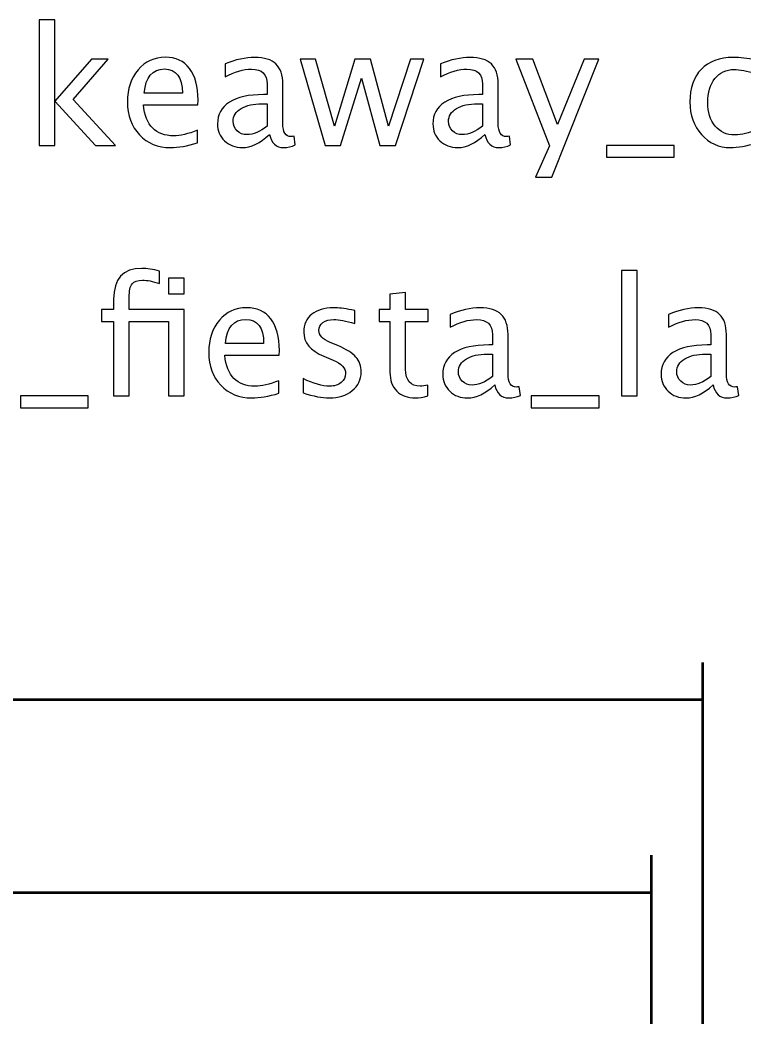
# Model space of a CAD drawing. Header units: centimetres. Extents: x -17.7 to 15.2, y -27.6 to 36.6.
# Drawn here: x -1.43 to 4.22, y 28.88 to 36.65 of the extents above; entities that cross this region are included whole.
import ezdxf

# ---------------------------------------------------------------- set-up
doc = ezdxf.new("R2010")
doc.units = ezdxf.units.CM
doc.header["$MEASUREMENT"] = 0
doc.layers.add('Layer 1', color=7, linetype='Continuous')

msp = doc.modelspace()

# ---------------------------------------------------------------- linework, layer by layer
at = {"layer": 'Layer 1'}
for points, knots in [([(-1.27603, 35.67044), (-1.27603, 35.67044), (-1.27603, 36.64961), (-1.27603, 36.64961), (-1.27603, 36.64961), (-1.27603, 36.64961), (-1.15411, 36.64961), (-1.15411, 36.64961), (-1.15411, 36.64961), (-1.15411, 36.64961), (-1.15411, 36.01694), (-1.15411, 36.01694), (-1.15411, 36.01694), (-1.15411, 36.01694), (-0.86836, 36.34354), (-0.86836, 36.34354), (-0.86836, 36.34354), (-0.86836, 36.34354), (-0.7367, 36.34354), (-0.7367, 36.34354), (-0.7367, 36.34354), (-0.7367, 36.34354), (-1.00975, 36.02943), (-1.00975, 36.02943), (-1.00975, 36.02943), (-1.00975, 36.02943), (-0.67955, 35.67044), (-0.67955, 35.67044), (-0.67955, 35.67044), (-0.67955, 35.67044), (-0.83661, 35.67044), (-0.83661, 35.67044), (-0.83661, 35.67044), (-0.83661, 35.67044), (-1.15411, 36.01567), (-1.15411, 36.01567), (-1.15411, 36.01567), (-1.15411, 36.01567), (-1.15411, 35.67044), (-1.15411, 35.67044), (-1.15411, 35.67044), (-1.15411, 35.67044), (-1.27603, 35.67044), (-1.27603, 35.67044)], [0, 0, 0, 0, 0.0833333, 0.0833333, 0.0833333, 0.0833333, 0.1666667, 0.1666667, 0.1666667, 0.1666667, 0.25, 0.25, 0.25, 0.25, 0.3333333, 0.3333333, 0.3333333, 0.3333333, 0.4166667, 0.4166667, 0.4166667, 0.4166667, 0.5, 0.5, 0.5, 0.5, 0.5833333, 0.5833333, 0.5833333, 0.5833333, 0.6666667, 0.6666667, 0.6666667, 0.6666667, 0.75, 0.75, 0.75, 0.75, 0.8333333, 0.8333333, 0.8333333, 0.8333333, 1, 1, 1, 1]), ([(-0.03968, 35.69203), (-0.12159, 35.66748), (-0.19166, 35.6552), (-0.25008, 35.6552), (-0.25008, 35.6552), (-0.34977, 35.6552), (-0.43084, 35.68822), (-0.49328, 35.75405), (-0.49328, 35.75405), (-0.55572, 35.81988), (-0.58705, 35.90518), (-0.58705, 36.01017), (-0.58705, 36.01017), (-0.58705, 36.11198), (-0.55953, 36.19559), (-0.50429, 36.26099), (-0.50429, 36.26099), (-0.44904, 36.32618), (-0.37835, 36.35878), (-0.2922, 36.35878), (-0.2922, 36.35878), (-0.21071, 36.35878), (-0.14763, 36.32978), (-0.10318, 36.27179), (-0.10318, 36.27179), (-0.05873, 36.21379), (-0.0365, 36.13166), (-0.0365, 36.02519), (-0.0365, 36.02519), (-0.0365, 36.02519), (-0.03714, 35.98794), (-0.03714, 35.98794), (-0.03714, 35.98794), (-0.03714, 35.98794), (-0.46259, 35.98794), (-0.46259, 35.98794), (-0.46259, 35.98794), (-0.44481, 35.82707), (-0.36628, 35.74664), (-0.22722, 35.74664), (-0.22722, 35.74664), (-0.1762, 35.74664), (-0.11376, 35.76103), (-0.03968, 35.78982), (-0.03968, 35.78982), (-0.03968, 35.78982), (-0.03968, 35.69203), (-0.03968, 35.69203)], [0, 0, 0, 0, 0.0769231, 0.0769231, 0.0769231, 0.0769231, 0.1538462, 0.1538462, 0.1538462, 0.1538462, 0.2307692, 0.2307692, 0.2307692, 0.2307692, 0.3076923, 0.3076923, 0.3076923, 0.3076923, 0.3846154, 0.3846154, 0.3846154, 0.3846154, 0.4615385, 0.4615385, 0.4615385, 0.4615385, 0.5384615, 0.5384615, 0.5384615, 0.5384615, 0.6153846, 0.6153846, 0.6153846, 0.6153846, 0.6923077, 0.6923077, 0.6923077, 0.6923077, 0.7692308, 0.7692308, 0.7692308, 0.7692308, 0.8461538, 0.8461538, 0.8461538, 0.8461538, 1, 1, 1, 1]), ([(0.52081, 35.75617), (0.44758, 35.68886), (0.37709, 35.6552), (0.30936, 35.6552), (0.30936, 35.6552), (0.25369, 35.6552), (0.20733, 35.67256), (0.17072, 35.70748), (0.17072, 35.70748), (0.13389, 35.74241), (0.11547, 35.78643), (0.11547, 35.83956), (0.11547, 35.83956), (0.11547, 35.91301), (0.14637, 35.96953), (0.20818, 36.0089), (0.20818, 36.0089), (0.26999, 36.04827), (0.35868, 36.06795), (0.47425, 36.06795), (0.47425, 36.06795), (0.47425, 36.06795), (0.50282, 36.06795), (0.50282, 36.06795), (0.50282, 36.06795), (0.50282, 36.06795), (0.50282, 36.14902), (0.50282, 36.14902), (0.50282, 36.14902), (0.50282, 36.22712), (0.46218, 36.26607), (0.38069, 36.26607), (0.38069, 36.26607), (0.31761, 36.26607), (0.24861, 36.24617), (0.17389, 36.20638), (0.17389, 36.20638), (0.17389, 36.20638), (0.17389, 36.30671), (0.17389, 36.30671), (0.17389, 36.30671), (0.25602, 36.34058), (0.33349, 36.35751), (0.40609, 36.35751), (0.40609, 36.35751), (0.48081, 36.35751), (0.53605, 36.34058), (0.5714, 36.3065), (0.5714, 36.3065), (0.60696, 36.27242), (0.62474, 36.21993), (0.62474, 36.14902), (0.62474, 36.14902), (0.62474, 36.14902), (0.62474, 35.84485), (0.62474, 35.84485), (0.62474, 35.84485), (0.62474, 35.77522), (0.64612, 35.74029), (0.68909, 35.74029), (0.68909, 35.74029), (0.69438, 35.74029), (0.70221, 35.74114), (0.71258, 35.74283), (0.71258, 35.74283), (0.71258, 35.74283), (0.72126, 35.6751), (0.72126, 35.6751), (0.72126, 35.6751), (0.69353, 35.66176), (0.66305, 35.6552), (0.62961, 35.6552), (0.62961, 35.6552), (0.57267, 35.6552), (0.53648, 35.68886), (0.52081, 35.75617)], [0, 0, 0, 0, 0.05, 0.05, 0.05, 0.05, 0.1, 0.1, 0.1, 0.1, 0.15, 0.15, 0.15, 0.15, 0.2, 0.2, 0.2, 0.2, 0.25, 0.25, 0.25, 0.25, 0.3, 0.3, 0.3, 0.3, 0.35, 0.35, 0.35, 0.35, 0.4, 0.4, 0.4, 0.4, 0.45, 0.45, 0.45, 0.45, 0.5, 0.5, 0.5, 0.5, 0.55, 0.55, 0.55, 0.55, 0.6, 0.6, 0.6, 0.6, 0.65, 0.65, 0.65, 0.65, 0.7, 0.7, 0.7, 0.7, 0.75, 0.75, 0.75, 0.75, 0.8, 0.8, 0.8, 0.8, 0.85, 0.85, 0.85, 0.85, 0.9, 0.9, 0.9, 0.9, 1, 1, 1, 1]), ([(0.95388, 35.67044), (0.95388, 35.67044), (0.76084, 36.34354), (0.76084, 36.34354), (0.76084, 36.34354), (0.76084, 36.34354), (0.8798, 36.34354), (0.8798, 36.34354), (0.8798, 36.34354), (0.8798, 36.34354), (1.02775, 35.82094), (1.02775, 35.82094), (1.02775, 35.82094), (1.02775, 35.82094), (1.18735, 36.34354), (1.18735, 36.34354), (1.18735, 36.34354), (1.18735, 36.34354), (1.30927, 36.34354), (1.30927, 36.34354), (1.30927, 36.34354), (1.30927, 36.34354), (1.4496, 35.82178), (1.4496, 35.82178), (1.4496, 35.82178), (1.4496, 35.82178), (1.61936, 36.34354), (1.61936, 36.34354), (1.61936, 36.34354), (1.61936, 36.34354), (1.7235, 36.34354), (1.7235, 36.34354), (1.7235, 36.34354), (1.7235, 36.34354), (1.50379, 35.67044), (1.50379, 35.67044), (1.50379, 35.67044), (1.50379, 35.67044), (1.38187, 35.67044), (1.38187, 35.67044), (1.38187, 35.67044), (1.38187, 35.67044), (1.23751, 36.19537), (1.23751, 36.19537), (1.23751, 36.19537), (1.23751, 36.19537), (1.0758, 35.67044), (1.0758, 35.67044), (1.0758, 35.67044), (1.0758, 35.67044), (0.95388, 35.67044), (0.95388, 35.67044)], [0, 0, 0, 0, 0.0714286, 0.0714286, 0.0714286, 0.0714286, 0.1428571, 0.1428571, 0.1428571, 0.1428571, 0.2142857, 0.2142857, 0.2142857, 0.2142857, 0.2857143, 0.2857143, 0.2857143, 0.2857143, 0.3571429, 0.3571429, 0.3571429, 0.3571429, 0.4285714, 0.4285714, 0.4285714, 0.4285714, 0.5, 0.5, 0.5, 0.5, 0.5714286, 0.5714286, 0.5714286, 0.5714286, 0.6428571, 0.6428571, 0.6428571, 0.6428571, 0.7142857, 0.7142857, 0.7142857, 0.7142857, 0.7857143, 0.7857143, 0.7857143, 0.7857143, 0.8571429, 0.8571429, 0.8571429, 0.8571429, 1, 1, 1, 1]), ([(2.2006, 35.75617), (2.12737, 35.68886), (2.05688, 35.6552), (1.98915, 35.6552), (1.98915, 35.6552), (1.93348, 35.6552), (1.88712, 35.67256), (1.85051, 35.70748), (1.85051, 35.70748), (1.81368, 35.74241), (1.79526, 35.78643), (1.79526, 35.83956), (1.79526, 35.83956), (1.79526, 35.91301), (1.82616, 35.96953), (1.88797, 36.0089), (1.88797, 36.0089), (1.94978, 36.04827), (2.03847, 36.06795), (2.15404, 36.06795), (2.15404, 36.06795), (2.15404, 36.06795), (2.18261, 36.06795), (2.18261, 36.06795), (2.18261, 36.06795), (2.18261, 36.06795), (2.18261, 36.14902), (2.18261, 36.14902), (2.18261, 36.14902), (2.18261, 36.22712), (2.14197, 36.26607), (2.06048, 36.26607), (2.06048, 36.26607), (1.9974, 36.26607), (1.9284, 36.24617), (1.85368, 36.20638), (1.85368, 36.20638), (1.85368, 36.20638), (1.85368, 36.30671), (1.85368, 36.30671), (1.85368, 36.30671), (1.93581, 36.34058), (2.01328, 36.35751), (2.08588, 36.35751), (2.08588, 36.35751), (2.1606, 36.35751), (2.21584, 36.34058), (2.25119, 36.3065), (2.25119, 36.3065), (2.28675, 36.27242), (2.30453, 36.21993), (2.30453, 36.14902), (2.30453, 36.14902), (2.30453, 36.14902), (2.30453, 35.84485), (2.30453, 35.84485), (2.30453, 35.84485), (2.30453, 35.77522), (2.32591, 35.74029), (2.36888, 35.74029), (2.36888, 35.74029), (2.37417, 35.74029), (2.382, 35.74114), (2.39237, 35.74283), (2.39237, 35.74283), (2.39237, 35.74283), (2.40105, 35.6751), (2.40105, 35.6751), (2.40105, 35.6751), (2.37332, 35.66176), (2.34284, 35.6552), (2.3094, 35.6552), (2.3094, 35.6552), (2.25246, 35.6552), (2.21627, 35.68886), (2.2006, 35.75617)], [0, 0, 0, 0, 0.05, 0.05, 0.05, 0.05, 0.1, 0.1, 0.1, 0.1, 0.15, 0.15, 0.15, 0.15, 0.2, 0.2, 0.2, 0.2, 0.25, 0.25, 0.25, 0.25, 0.3, 0.3, 0.3, 0.3, 0.35, 0.35, 0.35, 0.35, 0.4, 0.4, 0.4, 0.4, 0.45, 0.45, 0.45, 0.45, 0.5, 0.5, 0.5, 0.5, 0.55, 0.55, 0.55, 0.55, 0.6, 0.6, 0.6, 0.6, 0.65, 0.65, 0.65, 0.65, 0.7, 0.7, 0.7, 0.7, 0.75, 0.75, 0.75, 0.75, 0.8, 0.8, 0.8, 0.8, 0.85, 0.85, 0.85, 0.85, 0.9, 0.9, 0.9, 0.9, 1, 1, 1, 1]), ([(2.59472, 35.42533), (2.59472, 35.42533), (2.70394, 35.66959), (2.70394, 35.66959), (2.70394, 35.66959), (2.70394, 35.66959), (2.44317, 36.34354), (2.44317, 36.34354), (2.44317, 36.34354), (2.44317, 36.34354), (2.57398, 36.34354), (2.57398, 36.34354), (2.57398, 36.34354), (2.57398, 36.34354), (2.76787, 35.83385), (2.76787, 35.83385), (2.76787, 35.83385), (2.76787, 35.83385), (2.97467, 36.34354), (2.97467, 36.34354), (2.97467, 36.34354), (2.97467, 36.34354), (3.0896, 36.34354), (3.0896, 36.34354), (3.0896, 36.34354), (3.0896, 36.34354), (2.72172, 35.42533), (2.72172, 35.42533), (2.72172, 35.42533), (2.72172, 35.42533), (2.59472, 35.42533), (2.59472, 35.42533)], [0, 0, 0, 0, 0.1111111, 0.1111111, 0.1111111, 0.1111111, 0.2222222, 0.2222222, 0.2222222, 0.2222222, 0.3333333, 0.3333333, 0.3333333, 0.3333333, 0.4444444, 0.4444444, 0.4444444, 0.4444444, 0.5555556, 0.5555556, 0.5555556, 0.5555556, 0.6666667, 0.6666667, 0.6666667, 0.6666667, 0.7777778, 0.7777778, 0.7777778, 0.7777778, 1, 1, 1, 1]), ([(4.32087, 35.69076), (4.24192, 35.66705), (4.17376, 35.6552), (4.1164, 35.6552), (4.1164, 35.6552), (4.02538, 35.6552), (3.95003, 35.68886), (3.89013, 35.75595), (3.89013, 35.75595), (3.83023, 35.82326), (3.80017, 35.90814), (3.80017, 36.01038), (3.80017, 36.01038), (3.80017, 36.1196), (3.8298, 36.2049), (3.88907, 36.26586), (3.88907, 36.26586), (3.94834, 36.32703), (4.0311, 36.35751), (4.13736, 36.35751), (4.13736, 36.35751), (4.18964, 36.35751), (4.24848, 36.35031), (4.31325, 36.33592), (4.31325, 36.33592), (4.31325, 36.33592), (4.31325, 36.23305), (4.31325, 36.23305), (4.31325, 36.23305), (4.24446, 36.25337), (4.18837, 36.26353), (4.14519, 36.26353), (4.14519, 36.26353), (4.08253, 36.26353), (4.03237, 36.24004), (3.9949, 36.19326), (3.9949, 36.19326), (3.95744, 36.14648), (3.9386, 36.08404), (3.9386, 36.00614), (3.9386, 36.00614), (3.9386, 35.93058), (3.95807, 35.86962), (3.99681, 35.82284), (3.99681, 35.82284), (4.03554, 35.77627), (4.08613, 35.75299), (4.149, 35.75299), (4.149, 35.75299), (4.20467, 35.75299), (4.26182, 35.76738), (4.32087, 35.79617), (4.32087, 35.79617), (4.32087, 35.79617), (4.32087, 35.69076), (4.32087, 35.69076)], [0, 0, 0, 0, 0.0666667, 0.0666667, 0.0666667, 0.0666667, 0.1333333, 0.1333333, 0.1333333, 0.1333333, 0.2, 0.2, 0.2, 0.2, 0.2666667, 0.2666667, 0.2666667, 0.2666667, 0.3333333, 0.3333333, 0.3333333, 0.3333333, 0.4, 0.4, 0.4, 0.4, 0.4666667, 0.4666667, 0.4666667, 0.4666667, 0.5333333, 0.5333333, 0.5333333, 0.5333333, 0.6, 0.6, 0.6, 0.6, 0.6666667, 0.6666667, 0.6666667, 0.6666667, 0.7333333, 0.7333333, 0.7333333, 0.7333333, 0.8, 0.8, 0.8, 0.8, 0.8666667, 0.8666667, 0.8666667, 0.8666667, 1, 1, 1, 1]), ([(-0.45624, 36.07938), (-0.45624, 36.07938), (-0.15906, 36.07938), (-0.15906, 36.07938), (-0.15906, 36.07938), (-0.15906, 36.20469), (-0.20584, 36.26734), (-0.29918, 36.26734), (-0.29918, 36.26734), (-0.39316, 36.26734), (-0.44544, 36.20469), (-0.45624, 36.07938)], [0, 0, 0, 0, 0.25, 0.25, 0.25, 0.25, 0.5, 0.5, 0.5, 0.5, 1, 1, 1, 1]), ([(0.50282, 35.82263), (0.50282, 35.82263), (0.50282, 35.99556), (0.50282, 35.99556), (0.50282, 35.99556), (0.50282, 35.99556), (0.46366, 35.99683), (0.46366, 35.99683), (0.46366, 35.99683), (0.39593, 35.99683), (0.34132, 35.98434), (0.29962, 35.95937), (0.29962, 35.95937), (0.25813, 35.93418), (0.23739, 35.90095), (0.23739, 35.85946), (0.23739, 35.85946), (0.23739, 35.83046), (0.24776, 35.80591), (0.26829, 35.7858), (0.26829, 35.7858), (0.28904, 35.76569), (0.31423, 35.75553), (0.34407, 35.75553), (0.34407, 35.75553), (0.39487, 35.75553), (0.44779, 35.77797), (0.50282, 35.82263)], [0, 0, 0, 0, 0.125, 0.125, 0.125, 0.125, 0.25, 0.25, 0.25, 0.25, 0.375, 0.375, 0.375, 0.375, 0.5, 0.5, 0.5, 0.5, 0.625, 0.625, 0.625, 0.625, 0.75, 0.75, 0.75, 0.75, 1, 1, 1, 1]), ([(2.18261, 35.82263), (2.18261, 35.82263), (2.18261, 35.99556), (2.18261, 35.99556), (2.18261, 35.99556), (2.18261, 35.99556), (2.14345, 35.99683), (2.14345, 35.99683), (2.14345, 35.99683), (2.07572, 35.99683), (2.02111, 35.98434), (1.97941, 35.95937), (1.97941, 35.95937), (1.93792, 35.93418), (1.91718, 35.90095), (1.91718, 35.85946), (1.91718, 35.85946), (1.91718, 35.83046), (1.92755, 35.80591), (1.94808, 35.7858), (1.94808, 35.7858), (1.96883, 35.76569), (1.99402, 35.75553), (2.02386, 35.75553), (2.02386, 35.75553), (2.07466, 35.75553), (2.12758, 35.77797), (2.18261, 35.82263)], [0, 0, 0, 0, 0.125, 0.125, 0.125, 0.125, 0.25, 0.25, 0.25, 0.25, 0.375, 0.375, 0.375, 0.375, 0.5, 0.5, 0.5, 0.5, 0.625, 0.625, 0.625, 0.625, 0.75, 0.75, 0.75, 0.75, 1, 1, 1, 1]), ([(3.14993, 35.579), (3.14993, 35.579), (3.14993, 35.67044), (3.14993, 35.67044), (3.14993, 35.67044), (3.14993, 35.67044), (3.67825, 35.67044), (3.67825, 35.67044), (3.67825, 35.67044), (3.67825, 35.67044), (3.67825, 35.579), (3.67825, 35.579), (3.67825, 35.579), (3.67825, 35.579), (3.14993, 35.579), (3.14993, 35.579)], [0, 0, 0, 0, 0.2, 0.2, 0.2, 0.2, 0.4, 0.4, 0.4, 0.4, 0.6, 0.6, 0.6, 0.6, 1, 1, 1, 1]), ([(-0.69533, 33.71887), (-0.69533, 33.71887), (-0.69533, 34.30053), (-0.69533, 34.30053), (-0.69533, 34.30053), (-0.69533, 34.30053), (-0.79079, 34.30053), (-0.79079, 34.30053), (-0.79079, 34.30053), (-0.79079, 34.30053), (-0.79079, 34.39197), (-0.79079, 34.39197), (-0.79079, 34.39197), (-0.79079, 34.39197), (-0.69533, 34.39197), (-0.69533, 34.39197), (-0.69533, 34.39197), (-0.69533, 34.39197), (-0.69533, 34.47262), (-0.69533, 34.47262), (-0.69533, 34.47262), (-0.69533, 34.63306), (-0.62209, 34.71328), (-0.47562, 34.71328), (-0.47562, 34.71328), (-0.43456, 34.71328), (-0.38799, 34.70651), (-0.33592, 34.69296), (-0.33592, 34.69296), (-0.33592, 34.69296), (-0.33592, 34.59517), (-0.33592, 34.59517), (-0.33592, 34.59517), (-0.39116, 34.61295), (-0.4354, 34.62184), (-0.46863, 34.62184), (-0.46863, 34.62184), (-0.50906, 34.62184), (-0.53658, 34.61232), (-0.55118, 34.59305), (-0.55118, 34.59305), (-0.566, 34.57379), (-0.57341, 34.53802), (-0.57341, 34.48574), (-0.57341, 34.48574), (-0.57341, 34.48574), (-0.57341, 34.39197), (-0.57341, 34.39197), (-0.57341, 34.39197), (-0.57341, 34.39197), (-0.14415, 34.39197), (-0.14415, 34.39197), (-0.14415, 34.39197), (-0.14415, 34.39197), (-0.14415, 33.71887), (-0.14415, 33.71887), (-0.14415, 33.71887), (-0.14415, 33.71887), (-0.26607, 33.71887), (-0.26607, 33.71887), (-0.26607, 33.71887), (-0.26607, 33.71887), (-0.26607, 34.30053), (-0.26607, 34.30053), (-0.26607, 34.30053), (-0.26607, 34.30053), (-0.57341, 34.30053), (-0.57341, 34.30053), (-0.57341, 34.30053), (-0.57341, 34.30053), (-0.57341, 33.71887), (-0.57341, 33.71887), (-0.57341, 33.71887), (-0.57341, 33.71887), (-0.69533, 33.71887), (-0.69533, 33.71887)], [0, 0, 0, 0, 0.05, 0.05, 0.05, 0.05, 0.1, 0.1, 0.1, 0.1, 0.15, 0.15, 0.15, 0.15, 0.2, 0.2, 0.2, 0.2, 0.25, 0.25, 0.25, 0.25, 0.3, 0.3, 0.3, 0.3, 0.35, 0.35, 0.35, 0.35, 0.4, 0.4, 0.4, 0.4, 0.45, 0.45, 0.45, 0.45, 0.5, 0.5, 0.5, 0.5, 0.55, 0.55, 0.55, 0.55, 0.6, 0.6, 0.6, 0.6, 0.65, 0.65, 0.65, 0.65, 0.7, 0.7, 0.7, 0.7, 0.75, 0.75, 0.75, 0.75, 0.8, 0.8, 0.8, 0.8, 0.85, 0.85, 0.85, 0.85, 0.9, 0.9, 0.9, 0.9, 1, 1, 1, 1]), ([(3.26665, 33.71887), (3.26665, 33.71887), (3.26665, 34.69804), (3.26665, 34.69804), (3.26665, 34.69804), (3.26665, 34.69804), (3.38857, 34.69804), (3.38857, 34.69804), (3.38857, 34.69804), (3.38857, 34.69804), (3.38857, 33.71887), (3.38857, 33.71887), (3.38857, 33.71887), (3.38857, 33.71887), (3.26665, 33.71887), (3.26665, 33.71887)], [0, 0, 0, 0, 0.2, 0.2, 0.2, 0.2, 0.4, 0.4, 0.4, 0.4, 0.6, 0.6, 0.6, 0.6, 1, 1, 1, 1]), ([(-0.26607, 34.51516), (-0.26607, 34.51516), (-0.26607, 34.63708), (-0.26607, 34.63708), (-0.26607, 34.63708), (-0.26607, 34.63708), (-0.14415, 34.63708), (-0.14415, 34.63708), (-0.14415, 34.63708), (-0.14415, 34.63708), (-0.14415, 34.51516), (-0.14415, 34.51516), (-0.14415, 34.51516), (-0.14415, 34.51516), (-0.26607, 34.51516), (-0.26607, 34.51516)], [0, 0, 0, 0, 0.2, 0.2, 0.2, 0.2, 0.4, 0.4, 0.4, 0.4, 0.6, 0.6, 0.6, 0.6, 1, 1, 1, 1]), ([(1.75641, 33.71908), (1.71873, 33.70871), (1.68593, 33.70363), (1.6582, 33.70363), (1.6582, 33.70363), (1.59597, 33.70363), (1.5475, 33.72141), (1.51278, 33.75697), (1.51278, 33.75697), (1.47786, 33.79253), (1.4605, 33.84185), (1.4605, 33.90514), (1.4605, 33.90514), (1.4605, 33.90514), (1.4605, 34.30053), (1.4605, 34.30053), (1.4605, 34.30053), (1.4605, 34.30053), (1.37626, 34.30053), (1.37626, 34.30053), (1.37626, 34.30053), (1.37626, 34.30053), (1.37626, 34.39197), (1.37626, 34.39197), (1.37626, 34.39197), (1.37626, 34.39197), (1.4605, 34.39197), (1.4605, 34.39197), (1.4605, 34.39197), (1.4605, 34.39197), (1.4605, 34.51368), (1.4605, 34.51368), (1.4605, 34.51368), (1.4605, 34.51368), (1.58242, 34.52532), (1.58242, 34.52532), (1.58242, 34.52532), (1.58242, 34.52532), (1.58242, 34.39197), (1.58242, 34.39197), (1.58242, 34.39197), (1.58242, 34.39197), (1.75895, 34.39197), (1.75895, 34.39197), (1.75895, 34.39197), (1.75895, 34.39197), (1.75895, 34.30053), (1.75895, 34.30053), (1.75895, 34.30053), (1.75895, 34.30053), (1.58242, 34.30053), (1.58242, 34.30053), (1.58242, 34.30053), (1.58242, 34.30053), (1.58242, 33.92715), (1.58242, 33.92715), (1.58242, 33.92715), (1.58242, 33.8391), (1.62073, 33.79507), (1.69714, 33.79507), (1.69714, 33.79507), (1.71344, 33.79507), (1.73313, 33.79782), (1.75641, 33.80311), (1.75641, 33.80311), (1.75641, 33.80311), (1.75641, 33.71908), (1.75641, 33.71908)], [0, 0, 0, 0, 0.0555556, 0.0555556, 0.0555556, 0.0555556, 0.1111111, 0.1111111, 0.1111111, 0.1111111, 0.1666667, 0.1666667, 0.1666667, 0.1666667, 0.2222222, 0.2222222, 0.2222222, 0.2222222, 0.2777778, 0.2777778, 0.2777778, 0.2777778, 0.3333333, 0.3333333, 0.3333333, 0.3333333, 0.3888889, 0.3888889, 0.3888889, 0.3888889, 0.4444444, 0.4444444, 0.4444444, 0.4444444, 0.5, 0.5, 0.5, 0.5, 0.5555556, 0.5555556, 0.5555556, 0.5555556, 0.6111111, 0.6111111, 0.6111111, 0.6111111, 0.6666667, 0.6666667, 0.6666667, 0.6666667, 0.7222222, 0.7222222, 0.7222222, 0.7222222, 0.7777778, 0.7777778, 0.7777778, 0.7777778, 0.8333333, 0.8333333, 0.8333333, 0.8333333, 0.8888889, 0.8888889, 0.8888889, 0.8888889, 1, 1, 1, 1]), ([(0.59436, 33.74046), (0.51245, 33.71591), (0.44238, 33.70363), (0.38396, 33.70363), (0.38396, 33.70363), (0.28427, 33.70363), (0.2032, 33.73665), (0.14076, 33.80248), (0.14076, 33.80248), (0.07832, 33.86831), (0.04699, 33.95361), (0.04699, 34.0586), (0.04699, 34.0586), (0.04699, 34.16041), (0.07451, 34.24402), (0.12975, 34.30942), (0.12975, 34.30942), (0.185, 34.37461), (0.25569, 34.40721), (0.34184, 34.40721), (0.34184, 34.40721), (0.42333, 34.40721), (0.48641, 34.37821), (0.53086, 34.32022), (0.53086, 34.32022), (0.57531, 34.26222), (0.59754, 34.18009), (0.59754, 34.07362), (0.59754, 34.07362), (0.59754, 34.07362), (0.5969, 34.03637), (0.5969, 34.03637), (0.5969, 34.03637), (0.5969, 34.03637), (0.17145, 34.03637), (0.17145, 34.03637), (0.17145, 34.03637), (0.18923, 33.8755), (0.26776, 33.79507), (0.40682, 33.79507), (0.40682, 33.79507), (0.45784, 33.79507), (0.52028, 33.80946), (0.59436, 33.83825), (0.59436, 33.83825), (0.59436, 33.83825), (0.59436, 33.74046), (0.59436, 33.74046)], [0, 0, 0, 0, 0.0769231, 0.0769231, 0.0769231, 0.0769231, 0.1538462, 0.1538462, 0.1538462, 0.1538462, 0.2307692, 0.2307692, 0.2307692, 0.2307692, 0.3076923, 0.3076923, 0.3076923, 0.3076923, 0.3846154, 0.3846154, 0.3846154, 0.3846154, 0.4615385, 0.4615385, 0.4615385, 0.4615385, 0.5384615, 0.5384615, 0.5384615, 0.5384615, 0.6153846, 0.6153846, 0.6153846, 0.6153846, 0.6923077, 0.6923077, 0.6923077, 0.6923077, 0.7692308, 0.7692308, 0.7692308, 0.7692308, 0.8461538, 0.8461538, 0.8461538, 0.8461538, 1, 1, 1, 1]), ([(0.7838, 33.743), (0.7838, 33.743), (0.7838, 33.85476), (0.7838, 33.85476), (0.7838, 33.85476), (0.8636, 33.81497), (0.93281, 33.79507), (0.99187, 33.79507), (0.99187, 33.79507), (1.02701, 33.79507), (1.05622, 33.8046), (1.07929, 33.82365), (1.07929, 33.82365), (1.10236, 33.84248), (1.114, 33.86619), (1.114, 33.89477), (1.114, 33.89477), (1.114, 33.93646), (1.08162, 33.97097), (1.01685, 33.99827), (1.01685, 33.99827), (1.01685, 33.99827), (0.94551, 34.02854), (0.94551, 34.02854), (0.94551, 34.02854), (0.84032, 34.07214), (0.78761, 34.13522), (0.78761, 34.21713), (0.78761, 34.21713), (0.78761, 34.27577), (0.80835, 34.32191), (0.84984, 34.35556), (0.84984, 34.35556), (0.89133, 34.38922), (0.94827, 34.40594), (1.02044, 34.40594), (1.02044, 34.40594), (1.05791, 34.40594), (1.10448, 34.40086), (1.15972, 34.39049), (1.15972, 34.39049), (1.15972, 34.39049), (1.18512, 34.38562), (1.18512, 34.38562), (1.18512, 34.38562), (1.18512, 34.38562), (1.18512, 34.28402), (1.18512, 34.28402), (1.18512, 34.28402), (1.11718, 34.30434), (1.06299, 34.3145), (1.02256, 34.3145), (1.02256, 34.3145), (0.987, 34.3145), (0.95885, 34.30667), (0.93747, 34.29122), (0.93747, 34.29122), (0.9163, 34.27577), (0.90572, 34.25502), (0.90572, 34.22899), (0.90572, 34.22899), (0.90572, 34.19237), (0.93535, 34.16125), (0.99483, 34.13607), (0.99483, 34.13607), (0.99483, 34.13607), (1.05346, 34.1113), (1.05346, 34.1113), (1.05346, 34.1113), (1.11993, 34.08336), (1.16692, 34.05373), (1.19443, 34.02261), (1.19443, 34.02261), (1.22216, 33.9915), (1.23592, 33.95255), (1.23592, 33.90598), (1.23592, 33.90598), (1.23592, 33.84693), (1.21264, 33.79846), (1.16586, 33.76057), (1.16586, 33.76057), (1.11929, 33.72268), (1.0596, 33.70363), (0.987, 33.70363), (0.987, 33.70363), (0.93112, 33.70363), (0.8636, 33.71675), (0.7838, 33.743)], [0, 0, 0, 0, 0.0434783, 0.0434783, 0.0434783, 0.0434783, 0.0869565, 0.0869565, 0.0869565, 0.0869565, 0.1304348, 0.1304348, 0.1304348, 0.1304348, 0.173913, 0.173913, 0.173913, 0.173913, 0.2173913, 0.2173913, 0.2173913, 0.2173913, 0.2608696, 0.2608696, 0.2608696, 0.2608696, 0.3043478, 0.3043478, 0.3043478, 0.3043478, 0.3478261, 0.3478261, 0.3478261, 0.3478261, 0.3913043, 0.3913043, 0.3913043, 0.3913043, 0.4347826, 0.4347826, 0.4347826, 0.4347826, 0.4782609, 0.4782609, 0.4782609, 0.4782609, 0.5217391, 0.5217391, 0.5217391, 0.5217391, 0.5652174, 0.5652174, 0.5652174, 0.5652174, 0.6086957, 0.6086957, 0.6086957, 0.6086957, 0.6521739, 0.6521739, 0.6521739, 0.6521739, 0.6956522, 0.6956522, 0.6956522, 0.6956522, 0.7391304, 0.7391304, 0.7391304, 0.7391304, 0.7826087, 0.7826087, 0.7826087, 0.7826087, 0.826087, 0.826087, 0.826087, 0.826087, 0.8695652, 0.8695652, 0.8695652, 0.8695652, 0.9130435, 0.9130435, 0.9130435, 0.9130435, 1, 1, 1, 1]), ([(2.27732, 33.8046), (2.20409, 33.73729), (2.1336, 33.70363), (2.06587, 33.70363), (2.06587, 33.70363), (2.0102, 33.70363), (1.96384, 33.72099), (1.92723, 33.75591), (1.92723, 33.75591), (1.8904, 33.79084), (1.87198, 33.83486), (1.87198, 33.88799), (1.87198, 33.88799), (1.87198, 33.96144), (1.90288, 34.01796), (1.96469, 34.05733), (1.96469, 34.05733), (2.0265, 34.0967), (2.11519, 34.11638), (2.23076, 34.11638), (2.23076, 34.11638), (2.23076, 34.11638), (2.25933, 34.11638), (2.25933, 34.11638), (2.25933, 34.11638), (2.25933, 34.11638), (2.25933, 34.19745), (2.25933, 34.19745), (2.25933, 34.19745), (2.25933, 34.27555), (2.21869, 34.3145), (2.1372, 34.3145), (2.1372, 34.3145), (2.07412, 34.3145), (2.00512, 34.2946), (1.9304, 34.25481), (1.9304, 34.25481), (1.9304, 34.25481), (1.9304, 34.35514), (1.9304, 34.35514), (1.9304, 34.35514), (2.01253, 34.38901), (2.09, 34.40594), (2.1626, 34.40594), (2.1626, 34.40594), (2.23732, 34.40594), (2.29256, 34.38901), (2.32791, 34.35493), (2.32791, 34.35493), (2.36347, 34.32085), (2.38125, 34.26836), (2.38125, 34.19745), (2.38125, 34.19745), (2.38125, 34.19745), (2.38125, 33.89328), (2.38125, 33.89328), (2.38125, 33.89328), (2.38125, 33.82365), (2.40263, 33.78872), (2.4456, 33.78872), (2.4456, 33.78872), (2.45089, 33.78872), (2.45872, 33.78957), (2.46909, 33.79126), (2.46909, 33.79126), (2.46909, 33.79126), (2.47777, 33.72353), (2.47777, 33.72353), (2.47777, 33.72353), (2.45004, 33.71019), (2.41956, 33.70363), (2.38612, 33.70363), (2.38612, 33.70363), (2.32918, 33.70363), (2.29299, 33.73729), (2.27732, 33.8046)], [0, 0, 0, 0, 0.05, 0.05, 0.05, 0.05, 0.1, 0.1, 0.1, 0.1, 0.15, 0.15, 0.15, 0.15, 0.2, 0.2, 0.2, 0.2, 0.25, 0.25, 0.25, 0.25, 0.3, 0.3, 0.3, 0.3, 0.35, 0.35, 0.35, 0.35, 0.4, 0.4, 0.4, 0.4, 0.45, 0.45, 0.45, 0.45, 0.5, 0.5, 0.5, 0.5, 0.55, 0.55, 0.55, 0.55, 0.6, 0.6, 0.6, 0.6, 0.65, 0.65, 0.65, 0.65, 0.7, 0.7, 0.7, 0.7, 0.75, 0.75, 0.75, 0.75, 0.8, 0.8, 0.8, 0.8, 0.85, 0.85, 0.85, 0.85, 0.9, 0.9, 0.9, 0.9, 1, 1, 1, 1]), ([(3.9806, 33.8046), (3.90737, 33.73729), (3.83688, 33.70363), (3.76915, 33.70363), (3.76915, 33.70363), (3.71348, 33.70363), (3.66712, 33.72099), (3.63051, 33.75591), (3.63051, 33.75591), (3.59368, 33.79084), (3.57526, 33.83486), (3.57526, 33.88799), (3.57526, 33.88799), (3.57526, 33.96144), (3.60616, 34.01796), (3.66797, 34.05733), (3.66797, 34.05733), (3.72978, 34.0967), (3.81847, 34.11638), (3.93404, 34.11638), (3.93404, 34.11638), (3.93404, 34.11638), (3.96261, 34.11638), (3.96261, 34.11638), (3.96261, 34.11638), (3.96261, 34.11638), (3.96261, 34.19745), (3.96261, 34.19745), (3.96261, 34.19745), (3.96261, 34.27555), (3.92197, 34.3145), (3.84048, 34.3145), (3.84048, 34.3145), (3.7774, 34.3145), (3.7084, 34.2946), (3.63368, 34.25481), (3.63368, 34.25481), (3.63368, 34.25481), (3.63368, 34.35514), (3.63368, 34.35514), (3.63368, 34.35514), (3.71581, 34.38901), (3.79328, 34.40594), (3.86588, 34.40594), (3.86588, 34.40594), (3.9406, 34.40594), (3.99584, 34.38901), (4.03119, 34.35493), (4.03119, 34.35493), (4.06675, 34.32085), (4.08453, 34.26836), (4.08453, 34.19745), (4.08453, 34.19745), (4.08453, 34.19745), (4.08453, 33.89328), (4.08453, 33.89328), (4.08453, 33.89328), (4.08453, 33.82365), (4.10591, 33.78872), (4.14888, 33.78872), (4.14888, 33.78872), (4.15417, 33.78872), (4.162, 33.78957), (4.17237, 33.79126), (4.17237, 33.79126), (4.17237, 33.79126), (4.18105, 33.72353), (4.18105, 33.72353), (4.18105, 33.72353), (4.15332, 33.71019), (4.12284, 33.70363), (4.0894, 33.70363), (4.0894, 33.70363), (4.03246, 33.70363), (3.99627, 33.73729), (3.9806, 33.8046)], [0, 0, 0, 0, 0.05, 0.05, 0.05, 0.05, 0.1, 0.1, 0.1, 0.1, 0.15, 0.15, 0.15, 0.15, 0.2, 0.2, 0.2, 0.2, 0.25, 0.25, 0.25, 0.25, 0.3, 0.3, 0.3, 0.3, 0.35, 0.35, 0.35, 0.35, 0.4, 0.4, 0.4, 0.4, 0.45, 0.45, 0.45, 0.45, 0.5, 0.5, 0.5, 0.5, 0.55, 0.55, 0.55, 0.55, 0.6, 0.6, 0.6, 0.6, 0.65, 0.65, 0.65, 0.65, 0.7, 0.7, 0.7, 0.7, 0.75, 0.75, 0.75, 0.75, 0.8, 0.8, 0.8, 0.8, 0.85, 0.85, 0.85, 0.85, 0.9, 0.9, 0.9, 0.9, 1, 1, 1, 1]), ([(0.1778, 34.12781), (0.1778, 34.12781), (0.47498, 34.12781), (0.47498, 34.12781), (0.47498, 34.12781), (0.47498, 34.25312), (0.4282, 34.31577), (0.33486, 34.31577), (0.33486, 34.31577), (0.24088, 34.31577), (0.1886, 34.25312), (0.1778, 34.12781)], [0, 0, 0, 0, 0.25, 0.25, 0.25, 0.25, 0.5, 0.5, 0.5, 0.5, 1, 1, 1, 1]), ([(2.25933, 33.87106), (2.25933, 33.87106), (2.25933, 34.04399), (2.25933, 34.04399), (2.25933, 34.04399), (2.25933, 34.04399), (2.22017, 34.04526), (2.22017, 34.04526), (2.22017, 34.04526), (2.15244, 34.04526), (2.09783, 34.03277), (2.05613, 34.0078), (2.05613, 34.0078), (2.01464, 33.98261), (1.9939, 33.94938), (1.9939, 33.90789), (1.9939, 33.90789), (1.9939, 33.87889), (2.00427, 33.85434), (2.0248, 33.83423), (2.0248, 33.83423), (2.04555, 33.81412), (2.07074, 33.80396), (2.10058, 33.80396), (2.10058, 33.80396), (2.15138, 33.80396), (2.2043, 33.8264), (2.25933, 33.87106)], [0, 0, 0, 0, 0.125, 0.125, 0.125, 0.125, 0.25, 0.25, 0.25, 0.25, 0.375, 0.375, 0.375, 0.375, 0.5, 0.5, 0.5, 0.5, 0.625, 0.625, 0.625, 0.625, 0.75, 0.75, 0.75, 0.75, 1, 1, 1, 1]), ([(3.96261, 33.87106), (3.96261, 33.87106), (3.96261, 34.04399), (3.96261, 34.04399), (3.96261, 34.04399), (3.96261, 34.04399), (3.92345, 34.04526), (3.92345, 34.04526), (3.92345, 34.04526), (3.85572, 34.04526), (3.80111, 34.03277), (3.75941, 34.0078), (3.75941, 34.0078), (3.71792, 33.98261), (3.69718, 33.94938), (3.69718, 33.90789), (3.69718, 33.90789), (3.69718, 33.87889), (3.70755, 33.85434), (3.72808, 33.83423), (3.72808, 33.83423), (3.74883, 33.81412), (3.77402, 33.80396), (3.80386, 33.80396), (3.80386, 33.80396), (3.85466, 33.80396), (3.90758, 33.8264), (3.96261, 33.87106)], [0, 0, 0, 0, 0.125, 0.125, 0.125, 0.125, 0.25, 0.25, 0.25, 0.25, 0.375, 0.375, 0.375, 0.375, 0.5, 0.5, 0.5, 0.5, 0.625, 0.625, 0.625, 0.625, 0.75, 0.75, 0.75, 0.75, 1, 1, 1, 1]), ([(-1.42177, 33.62743), (-1.42177, 33.62743), (-1.42177, 33.71887), (-1.42177, 33.71887), (-1.42177, 33.71887), (-1.42177, 33.71887), (-0.89345, 33.71887), (-0.89345, 33.71887), (-0.89345, 33.71887), (-0.89345, 33.71887), (-0.89345, 33.62743), (-0.89345, 33.62743), (-0.89345, 33.62743), (-0.89345, 33.62743), (-1.42177, 33.62743), (-1.42177, 33.62743)], [0, 0, 0, 0, 0.2, 0.2, 0.2, 0.2, 0.4, 0.4, 0.4, 0.4, 0.6, 0.6, 0.6, 0.6, 1, 1, 1, 1]), ([(2.56307, 33.62743), (2.56307, 33.62743), (2.56307, 33.71887), (2.56307, 33.71887), (2.56307, 33.71887), (2.56307, 33.71887), (3.09139, 33.71887), (3.09139, 33.71887), (3.09139, 33.71887), (3.09139, 33.71887), (3.09139, 33.62743), (3.09139, 33.62743), (3.09139, 33.62743), (3.09139, 33.62743), (2.56307, 33.62743), (2.56307, 33.62743)], [0, 0, 0, 0, 0.2, 0.2, 0.2, 0.2, 0.4, 0.4, 0.4, 0.4, 0.6, 0.6, 0.6, 0.6, 1, 1, 1, 1])]:
    msp.add_open_spline(points, degree=3, knots=knots, dxfattribs=at)
at = {"layer": 'Layer 1', "lineweight": 53}
for points in [[(3.9, 25.14106), (3.9, 25.14106), (3.9, 31.64106), (3.9, 31.64106)], [(3.9, 31.35), (3.9, 31.35), (-2.31368, 31.35), (-2.31368, 31.35)], [(3.5, 25.14106), (3.5, 25.14106), (3.5, 30.14106), (3.5, 30.14106)], [(-2.31368, 29.85), (-2.31368, 29.85), (3.5, 29.85), (3.5, 29.85)]]:
    msp.add_open_spline(points, degree=3, dxfattribs=at)

doc.saveas('drawing.dxf')
